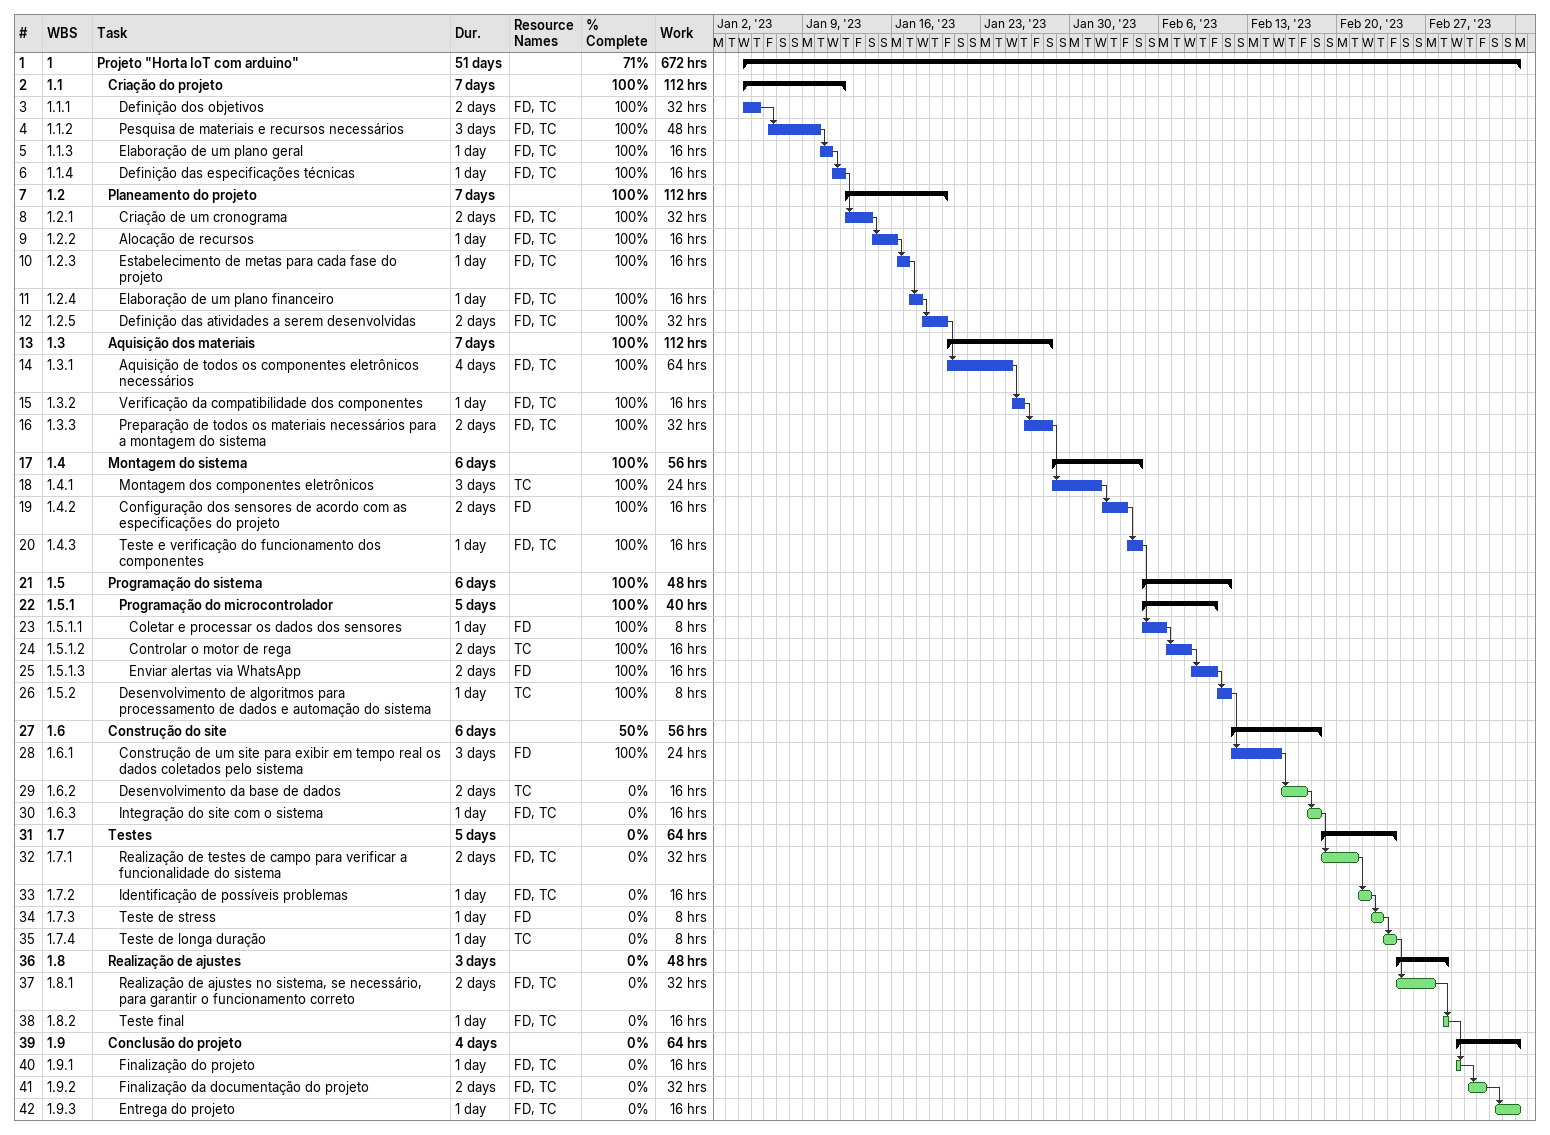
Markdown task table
| ID | WBS | Task | Duration | Start | Finish | Predecessors | Resources | % complete | Work (h) |
|---|---|---|---|---|---|---|---|---|---|
| 1 | 1 | **Projeto "Horta IoT com arduino"** | 51d | 2023-01-04 | 2023-03-06 |  |  | 71 | 672 |
| 2 | 1.1 | **Criação do projeto** | 7d | 2023-01-04 | 2023-01-12 |  |  | 100 | 112 |
| 3 | 1.1.1 | Definição dos objetivos | 2d | 2023-01-04 | 2023-01-05 |  | FD, TC | 100 | 32 |
| 4 | 1.1.2 | Pesquisa de materiais e recursos necessários | 3d | 2023-01-06 | 2023-01-10 | 3 | FD, TC | 100 | 48 |
| 5 | 1.1.3 | Elaboração de um plano geral | 1d | 2023-01-10 | 2023-01-11 | 4 | FD, TC | 100 | 16 |
| 6 | 1.1.4 | Definição das especificações técnicas | 1d | 2023-01-11 | 2023-01-12 | 5 | FD, TC | 100 | 16 |
| 7 | 1.2 | **Planeamento do projeto** | 7d | 2023-01-12 | 2023-01-20 |  |  | 100 | 112 |
| 8 | 1.2.1 | Criação de um cronograma | 2d | 2023-01-12 | 2023-01-14 | 6 | FD, TC | 100 | 32 |
| 9 | 1.2.2 | Alocação de recursos | 1d | 2023-01-14 | 2023-01-16 | 8 | FD, TC | 100 | 16 |
| 10 | 1.2.3 | Estabelecimento de metas para cada fase do projeto | 1d | 2023-01-16 | 2023-01-17 | 9 | FD, TC | 100 | 16 |
| 11 | 1.2.4 | Elaboração de um plano financeiro | 1d | 2023-01-17 | 2023-01-18 | 10 | FD, TC | 100 | 16 |
| 12 | 1.2.5 | Definição das atividades a serem desenvolvidas | 2d | 2023-01-18 | 2023-01-20 | 11 | FD, TC | 100 | 32 |
| 13 | 1.3 | **Aquisição dos materiais** | 7d | 2023-01-20 | 2023-01-28 |  |  | 100 | 112 |
| 14 | 1.3.1 | Aquisição de todos os componentes eletrônicos necessários | 4d | 2023-01-20 | 2023-01-25 | 12 | FD, TC | 100 | 64 |
| 15 | 1.3.2 | Verificação da compatibilidade dos componentes | 1d | 2023-01-25 | 2023-01-26 | 14 | FD, TC | 100 | 16 |
| 16 | 1.3.3 | Preparação de todos os materiais necessários para a montagem do sistema | 2d | 2023-01-26 | 2023-01-28 | 15 | FD, TC | 100 | 32 |
| 17 | 1.4 | **Montagem do sistema** | 6d | 2023-01-28 | 2023-02-04 |  |  | 100 | 56 |
| 18 | 1.4.1 | Montagem dos componentes eletrônicos | 3d | 2023-01-28 | 2023-02-01 | 16 | TC | 100 | 24 |
| 19 | 1.4.2 | Configuração dos sensores de acordo com as especificações do projeto | 2d | 2023-02-01 | 2023-02-03 | 18 | FD | 100 | 16 |
| 20 | 1.4.3 | Teste e verificação do funcionamento dos componentes | 1d | 2023-02-03 | 2023-02-04 | 19 | FD, TC | 100 | 16 |
| 21 | 1.5 | **Programação do sistema** | 6d | 2023-02-04 | 2023-02-11 |  |  | 100 | 48 |
| 22 | 1.5.1 | **Programação do microcontrolador** | 5d | 2023-02-04 | 2023-02-10 |  |  | 100 | 40 |
| 23 | 1.5.1.1 | Coletar e processar os dados dos sensores | 1d | 2023-02-04 | 2023-02-06 | 20 | FD | 100 | 8 |
| 24 | 1.5.1.2 | Controlar o motor de rega | 2d | 2023-02-06 | 2023-02-08 | 23 | TC | 100 | 16 |
| 25 | 1.5.1.3 | Enviar alertas via WhatsApp | 2d | 2023-02-08 | 2023-02-10 | 24 | FD | 100 | 16 |
| 26 | 1.5.2 | Desenvolvimento de algoritmos para processamento de dados e automação do sistema | 1d | 2023-02-10 | 2023-02-11 | 25 | TC | 100 | 8 |
| 27 | 1.6 | **Construção do site** | 6d | 2023-02-11 | 2023-02-18 |  |  | 50 | 56 |
| 28 | 1.6.1 | Construção de um site para exibir em tempo real os dados coletados pelo sistema | 3d | 2023-02-11 | 2023-02-15 | 26 | FD | 100 | 24 |
| 29 | 1.6.2 | Desenvolvimento da base de dados | 2d | 2023-02-15 | 2023-02-17 | 28 | TC | 0 | 16 |
| 30 | 1.6.3 | Integração do site com o sistema | 1d | 2023-02-17 | 2023-02-18 | 29 | FD, TC | 0 | 16 |
| 31 | 1.7 | **Testes** | 5d | 2023-02-18 | 2023-02-24 |  |  | 0 | 64 |
| 32 | 1.7.1 | Realização de testes de campo para verificar a funcionalidade do sistema | 2d | 2023-02-18 | 2023-02-21 | 30 | FD, TC | 0 | 32 |
| 33 | 1.7.2 | Identificação de possíveis problemas | 1d | 2023-02-21 | 2023-02-22 | 32 | FD, TC | 0 | 16 |
| 34 | 1.7.3 | Teste de stress | 1d | 2023-02-22 | 2023-02-23 | 33 | FD | 0 | 8 |
| 35 | 1.7.4 | Teste de longa duração | 1d | 2023-02-23 | 2023-02-24 | 34 | TC | 0 | 8 |
| 36 | 1.8 | **Realização de ajustes** | 3d | 2023-02-24 | 2023-02-28 |  |  | 0 | 48 |
| 37 | 1.8.1 | Realização de ajustes no sistema, se necessário, para garantir o funcionamento correto | 2d | 2023-02-24 | 2023-02-27 | 35 | FD, TC | 0 | 32 |
| 38 | 1.8.2 | Teste final | 1d | 2023-02-28 | 2023-02-28 | 37 | FD, TC | 0 | 16 |
| 39 | 1.9 | **Conclusão do projeto** | 4d | 2023-03-01 | 2023-03-06 |  |  | 0 | 64 |
| 40 | 1.9.1 | Finalização do projeto | 1d | 2023-03-01 | 2023-03-01 | 38 | FD, TC | 0 | 16 |
| 41 | 1.9.2 | Finalização da documentação do projeto | 2d | 2023-03-02 | 2023-03-03 | 40 | FD, TC | 0 | 32 |
| 42 | 1.9.3 | Entrega do projeto | 1d | 2023-03-04 | 2023-03-06 | 41 | FD, TC | 0 | 16 |
